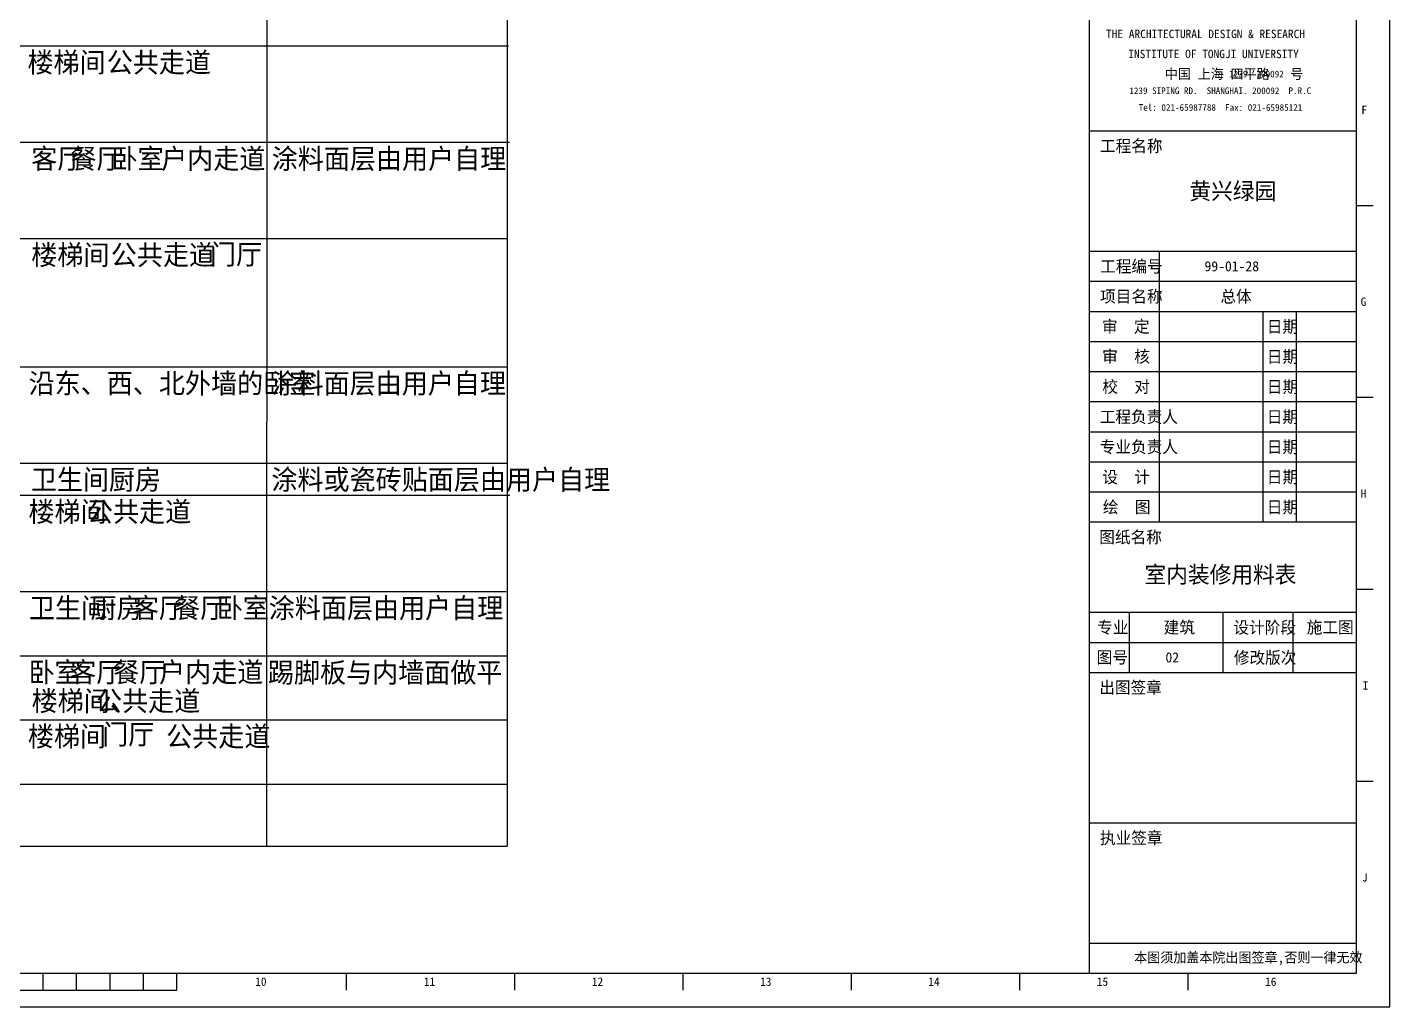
# Model space of a CAD drawing. Header units: metres. Extents: x -111281 to 59104, y 683988 to 743388.
# Drawn here: x 18326 to 59104, y 683988 to 713287 of the extents above; entities that cross this region are included whole.
import ezdxf

# ---------------------------------------------------------------- set-up
doc = ezdxf.new("R2010")
doc.units = ezdxf.units.M
doc.layers.add('TK', color=3, linetype='Continuous')
doc.layers.add('文字', color=7, linetype='Continuous')

# ---------------------------------------------------------------- blocks, each defined once
blk = doc.blocks.new('TK-A1')
at = {"layer": 'TK'}
for p, q in [((841, 0), (841, 594)), ((836, 239.6), (831, 239.6)), ((751, 226), (831, 226)), ((772, 226), (772, 145)), ((751, 217), (831, 217)), ((803, 208), (803, 145)), ((813, 208), (813, 145)), ((751, 199), (831, 199)), ((751, 190), (831, 190)), ((751, 181), (831, 181)), ((836, 182.2), (831, 182.2)), ((751, 172), (831, 172)), ((751, 163), (831, 163)), ((751, 154), (831, 154)), ((836, 124.8), (831, 124.8)), ((751, 118), (831, 118)), ((763, 118), (763, 100)), ((791, 118), (791, 100)), ((812, 118), (812, 100)), ((751, 109), (831, 109)), ((836, 67.4), (831, 67.4)), ((751, 55), (831, 55)), ((751, 19), (831, 19)), ((438, 5), (438, 10)), ((448, 5), (448, 10)), ((458, 5), (458, 10)), ((468, 5), (468, 10)), ((478, 5), (478, 10)), ((528.75, 5), (528.75, 10)), ((579.12, 5), (579.12, 10)), ((629.5, 5), (629.5, 10)), ((679.88, 5), (679.88, 10)), ((730.25, 5), (730.25, 10)), ((780.62, 5), (780.62, 10)), ((378, 5), (478, 5)), ((0, 0), (841, 0))]:
    blk.add_line(p, q, dxfattribs=at)
blk.add_lwpolyline([(831, 584), (25, 584), (25, 10), (831, 10)], close=True, dxfattribs=at)
for points in [[(751, 584), (751, 10)], [(751, 262), (831, 262)], [(751, 208), (831, 208)], [(751, 145), (831, 145)], [(751, 100), (831, 100)]]:
    blk.add_lwpolyline(points, dxfattribs=at)
for s, height, p in [('THE ARCHITECTURAL DESIGN & RESEARCH', 2.5, (756.1, 289.75)), ('INSTITUTE OF TONGJI UNIVERSITY', 2.5, (762.76, 283.75)), ('中国 上海 四平路   号    ', 3, (773.68, 277.52)), ('1239  200092 ', 2, (792.96, 278)), ('1239 SIPING RD.  SHANGHAI. 200092  P.R.C', 2, (763.07, 273)), ('Tel: 021-65987788  Fax: 021-65985121', 2, (765.86, 268)), ('F', 2.5, (832.49, 267.05)), ('工程名称', 3.6, (754.27, 255.67)), ('工程编号', 3.6, (754.33, 219.67)), ('项目名称', 3.6, (754.3, 210.67)), ('G', 2.5, (832.29, 209.65)), ('审  定', 3.6, (754.88, 201.67)), ('日期', 3.6, (804.2, 201.64)), ('审  核', 3.6, (754.94, 192.7)), ('日期', 3.6, (804.2, 192.64)), ('校  对', 3.6, (754.99, 183.67)), ('日期', 3.6, (804.2, 183.64)), ('工程负责人', 3.6, (754.21, 174.67)), ('日期', 3.6, (804.2, 174.64)), ('专业负责人', 3.6, (754.21, 165.67)), ('日期', 3.6, (804.2, 165.64)), ('设  计', 3.6, (754.99, 156.64)), ('日期', 3.6, (804.2, 156.64)), ('绘  图', 3.6, (755.13, 147.67)), ('日期', 3.6, (804.2, 147.64)), ('H', 2.5, (832.29, 152.25)), ('图纸名称', 3.6, (754.07, 138.67)), ('专业', 3.6, (753.43, 111.67)), ('设计阶段', 3.6, (794.22, 111.64)), ('图号', 3.6, (753.29, 102.73)), ('修改版次', 3.6, (794.33, 102.64)), ('出图签章', 3.6, (754.07, 93.7)), ('I', 2.5, (832.89, 94.85)), ('执业签章', 3.6, (754.27, 48.7)), ('J', 2.5, (832.69, 37.45)), ('本图须加盖本院出图签章,否则一律无效', 3, (764.51, 13.25)), ('10', 2.5, (501.44, 6.25)), ('11', 2.5, (551.91, 6.25)), ('12', 2.5, (602.19, 6.25)), ('13', 2.5, (652.56, 6.25)), ('14', 2.5, (702.89, 6.25)), ('15', 2.5, (753.31, 6.25)), ('16', 2.5, (803.69, 6.25))]:
    blk.add_text(s, height=height, dxfattribs=at).set_placement(p)

msp = doc.modelspace()

# ---------------------------------------------------------------- linework, layer by layer
for p, q in [((25494.59, 737372.24), (25490.8, 688786.28)), ((32694.59, 737372.13), (32691.05, 688786.16)), ((-982.93, 712726.73), (32666.71, 712726.73)), ((-917.57, 712726.73), (32732.08, 712726.73)), ((-3293.77, 709846.77), (32755.85, 709846.18)), ((-950.78, 706966.73), (32708.27, 706966.18)), ((-954.53, 703126.73), (32704.52, 703126.18)), ((-957.33, 700246.73), (32701.72, 700246.18)), ((-3284.61, 699286.77), (32765, 699286.18)), ((-958.39, 699286.73), (32700.66, 699286.18)), ((-1002.81, 696406.73), (32656.25, 696406.18)), ((-995.95, 696406.69), (32663.1, 696406.14)), ((-3383.79, 694486.73), (32665.83, 694486.14)), ((-3383.79, 694486.73), (32665.83, 694486.14)), ((-3357.96, 692566.77), (32691.1, 692566.18)), ((-3357.96, 692566.77), (32691.1, 692566.77)), ((-958.49, 692566.73), (32652.9, 692566.18)), ((-958.8, 690646.77), (32691.08, 690646.22)), ((-3357.96, 688786.75), (32691.05, 688786.16))]:
    msp.add_line(p, q)

# ---------------------------------------------------------------- block references
at = {"xscale": 100, "yscale": 100, "zscale": 100}
msp.add_blockref('TK-A1', (-24996.2, 683988.06), dxfattribs=at)

# ---------------------------------------------------------------- texts
for s, height, p in [('楼梯间', 600, (18332.07, 711936.33)), ('公共走道', 600, (20706.8, 711936.33)), ('客厅', 600, (18447.91, 709056.18)), ('餐厅', 600, (19618.89, 709056.18)), ('卧室', 600, (20847.91, 709056.55)), ('户内走道', 600, (22332.96, 709056.24)), ('涂料面层由用户自理', 600, (25642.41, 709055.71)), ('黄兴绿园', 500, (53107.7, 708138.06)), ('楼梯间', 600, (18446.03, 706176.18)), ('公共走道', 600, (20827.11, 706176.53)), ('门厅', 600, (23795, 706192.94)), ('99-01-28', 300, (53559.86, 705988.06)), ('总体', 360, (54036.24, 705055.25)), ('沿东、西、北外墙的卧室', 600, (18366.13, 702336.34)), ('涂料面层由用户自理', 600, (25635.01, 702335.71)), ('卫生间', 600, (18432.93, 699456.18)), ('厨房', 600, (20767.41, 699456.18)), ('涂料或瓷砖贴面层由用户自理', 600, (25632.93, 699456.18)), ('楼梯间', 600, (18361.25, 698495.83)), ('公共走道', 600, (20110.9, 698495.46)), ('卫生间', 600, (18378.1, 695616.18)), ('厨房', 600, (20218.95, 695616.18)), ('客厅', 600, (21485.77, 695616.18)), ('餐厅', 600, (22721.15, 695616.18)), ('卧室', 600, (23999.75, 695616.18)), ('涂料面层由用户自理', 600, (25553.69, 695616.18)), ('建筑', 360, (52338.17, 695155.25)), ('施工图', 360, (56619.42, 695158.06)), ('02', 300, (52390.57, 694288.06)), ('卧室', 600, (18365.74, 693696.14)), ('客厅', 600, (19612.78, 693695.77)), ('餐厅', 600, (20896.55, 693695.77)), ('户内走道', 600, (22271.39, 693695.79)), ('踢脚板与内墙面做平', 600, (25528.63, 693685.21)), ('楼梯间、', 600, (18456.01, 692834.79)), ('公共走道', 600, (20383.37, 692834.42)), ('楼梯间', 600, (18344.57, 691776.18)), ('门厅', 600, (20567.11, 691835.74)), ('公共走道', 600, (22483.12, 691775.77))]:
    msp.add_text(s, height=height).set_placement(p)
at = {"layer": '文字'}
msp.add_text('室内装修用料表', height=499.7, dxfattribs=at).set_placement((51764.27, 696666.56))

doc.saveas('drawing.dxf')
